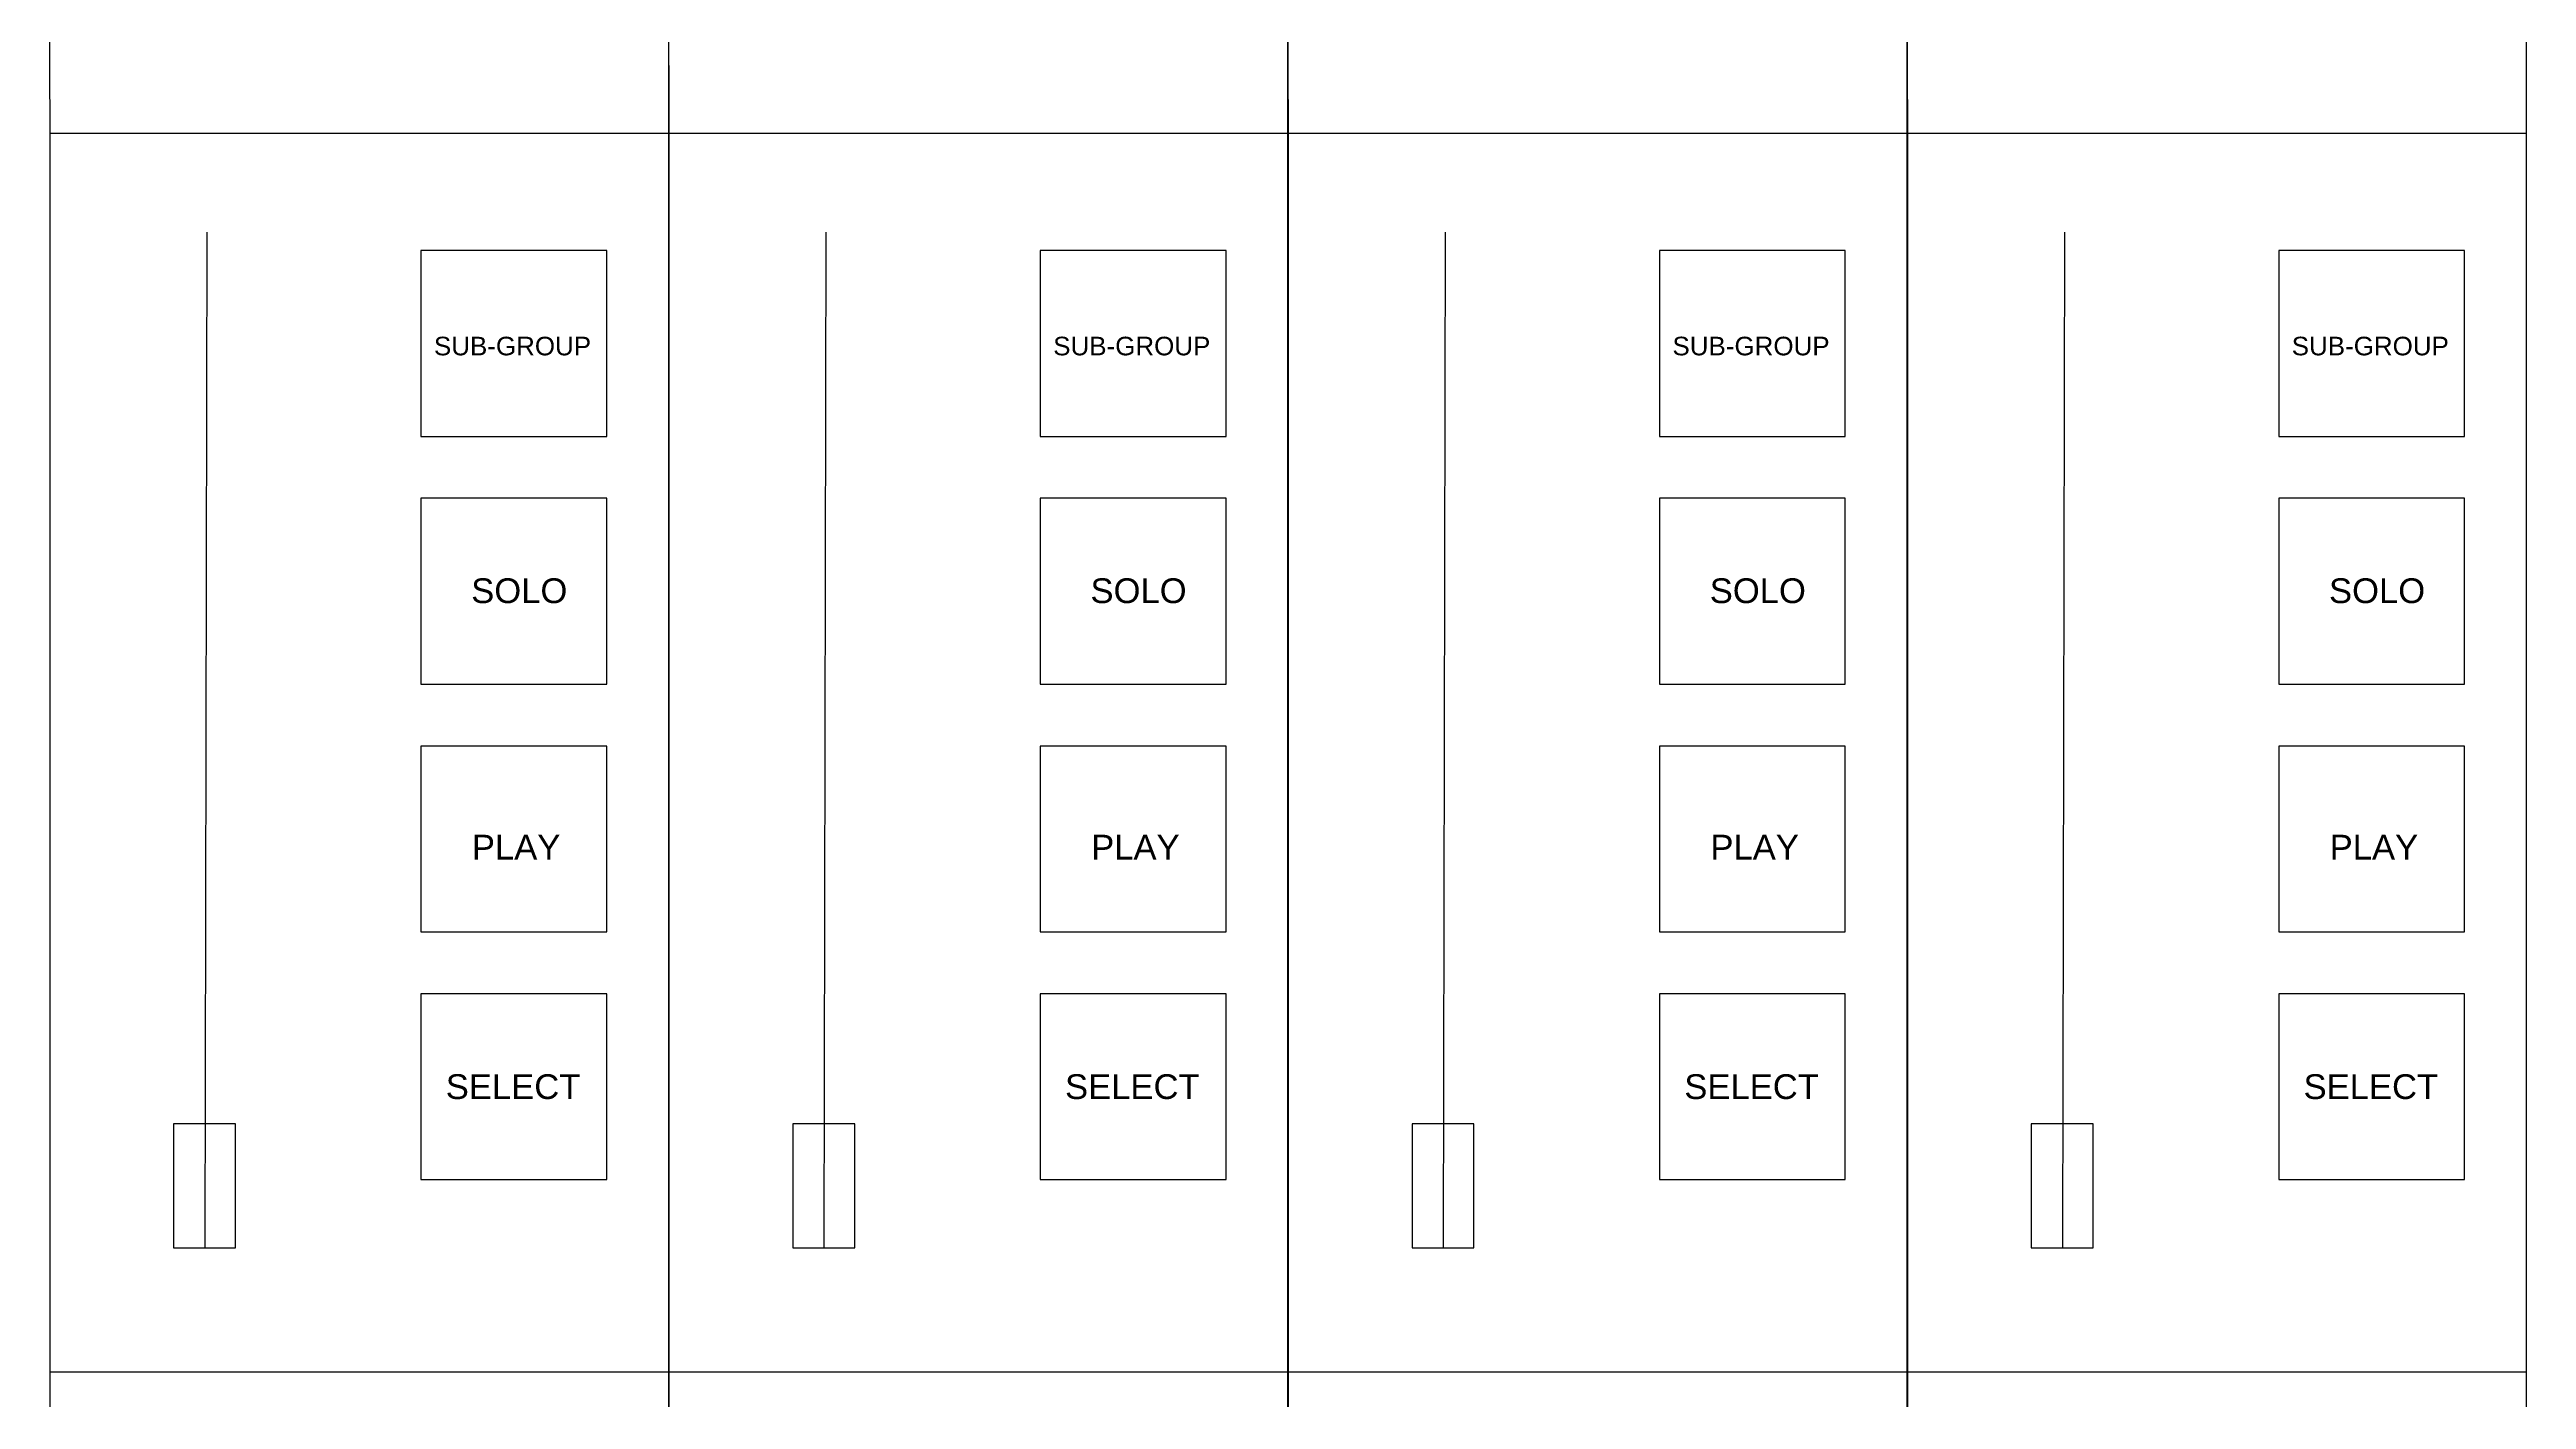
# Model space of a CAD drawing. Header units: inches. Extents: x 0 to 1600, y -1400 to 2600.
# Drawn here: x 1200.2 to 1600.2, y -945.5 to -727.5 of the extents above; entities that cross this region are included whole.
import ezdxf

# ---------------------------------------------------------------- set-up
doc = ezdxf.new("R2010")
doc.units = ezdxf.units.IN
doc.header["$MEASUREMENT"] = 0
doc.layers.get('0').update_dxf_attribs({"lineweight": 25, "true_color": 0xffffff})
doc.styles.add('textstyle32', font='')
doc.styles.add('textstyle33', font='')
doc.styles.add('textstyle35', font='')
doc.styles.add('textstyle36', font='')
doc.styles.add('textstyle368', font='')
doc.styles.add('textstyle370', font='')
doc.styles.add('textstyle371', font='')
doc.styles.add('textstyle383', font='')
doc.styles.add('textstyle385', font='')
doc.styles.add('textstyle386', font='')
doc.styles.add('textstyle396', font='')
doc.styles.add('textstyle399', font='')
doc.styles.add('textstyle401', font='')
doc.styles.add('textstyle402', font='')
doc.styles.add('textstyle412', font='')
doc.styles.add('textstyle415', font='')
doc.styles.get('textstyle32').set_extended_font_data('Liberation Sans')
doc.styles.get('textstyle33').set_extended_font_data('Liberation Sans')
doc.styles.get('textstyle35').set_extended_font_data('Liberation Sans')
doc.styles.get('textstyle36').set_extended_font_data('Liberation Sans')
doc.styles.get('textstyle368').set_extended_font_data('Liberation Sans')
doc.styles.get('textstyle370').set_extended_font_data('Liberation Sans')
doc.styles.get('textstyle371').set_extended_font_data('Liberation Sans')
doc.styles.get('textstyle383').set_extended_font_data('Liberation Sans')
doc.styles.get('textstyle385').set_extended_font_data('Liberation Sans')
doc.styles.get('textstyle386').set_extended_font_data('Liberation Sans')
doc.styles.get('textstyle396').set_extended_font_data('Liberation Sans')
doc.styles.get('textstyle399').set_extended_font_data('Liberation Sans')
doc.styles.get('textstyle401').set_extended_font_data('Liberation Sans')
doc.styles.get('textstyle402').set_extended_font_data('Liberation Sans')
doc.styles.get('textstyle412').set_extended_font_data('Liberation Sans')
doc.styles.get('textstyle415').set_extended_font_data('Liberation Sans')

msp = doc.modelspace()

# ---------------------------------------------------------------- linework, layer by layer
for p, q in [((1300.22, -1400), (1300.22, 1200)), ((1400.22, -1400), (1400.22, 1200)), ((1500.22, -1400), (1500.22, 1200)), ((1600.22, -1400), (1600.22, 1200)), ((1199.78, -633.67), (1200.26, -741.03)), ((1299.78, -633.67), (1300.26, -741.03)), ((1399.78, -633.67), (1400.26, -741.03)), ((1499.78, -633.67), (1500.26, -741.03)), ((1200.26, -741.03), (1250.26, -741.03)), ((1200.26, -741.03), (1200.26, -941.03)), ((1250.26, -741.03), (1300.22, -741.03)), ((1300.26, -741.03), (1350.26, -741.03)), ((1300.26, -741.03), (1300.26, -941.03)), ((1350.26, -741.03), (1400.22, -741.03)), ((1400.26, -741.03), (1450.26, -741.03)), ((1400.26, -741.03), (1400.26, -941.03)), ((1450.26, -741.03), (1500.22, -741.03)), ((1500.26, -741.03), (1550.26, -741.03)), ((1500.26, -741.03), (1500.26, -941.03)), ((1550.26, -741.03), (1600.22, -741.03)), ((1225.62, -757.03), (1225.29, -921.09)), ((1325.62, -757.03), (1325.29, -921.09)), ((1425.62, -757.03), (1425.29, -921.09)), ((1525.62, -757.03), (1525.29, -921.09)), ((1290.22, -760), (1260.22, -760)), ((1260.22, -760), (1260.22, -790)), ((1290.22, -790), (1290.22, -760)), ((1390.22, -760), (1360.22, -760)), ((1360.22, -760), (1360.22, -790)), ((1390.22, -790), (1390.22, -760)), ((1490.22, -760), (1460.22, -760)), ((1460.22, -760), (1460.22, -790)), ((1490.22, -790), (1490.22, -760)), ((1590.22, -760), (1560.22, -760)), ((1560.22, -760), (1560.22, -790)), ((1590.22, -790), (1590.22, -760)), ((1260.22, -790), (1290.22, -790)), ((1360.22, -790), (1390.22, -790)), ((1460.22, -790), (1490.22, -790)), ((1560.22, -790), (1590.22, -790)), ((1290.22, -800), (1260.22, -800)), ((1260.22, -800), (1260.22, -830)), ((1290.22, -830), (1290.22, -800)), ((1390.22, -800), (1360.22, -800)), ((1360.22, -800), (1360.22, -830)), ((1390.22, -830), (1390.22, -800)), ((1490.22, -800), (1460.22, -800)), ((1460.22, -800), (1460.22, -830)), ((1490.22, -830), (1490.22, -800)), ((1590.22, -800), (1560.22, -800)), ((1560.22, -800), (1560.22, -830)), ((1590.22, -830), (1590.22, -800)), ((1260.22, -830), (1290.22, -830)), ((1360.22, -830), (1390.22, -830)), ((1460.22, -830), (1490.22, -830)), ((1560.22, -830), (1590.22, -830)), ((1290.22, -840), (1260.22, -840)), ((1260.22, -840), (1260.22, -870)), ((1290.22, -870), (1290.22, -840)), ((1390.22, -840), (1360.22, -840)), ((1360.22, -840), (1360.22, -870)), ((1390.22, -870), (1390.22, -840)), ((1490.22, -840), (1460.22, -840)), ((1460.22, -840), (1460.22, -870)), ((1490.22, -870), (1490.22, -840)), ((1590.22, -840), (1560.22, -840)), ((1560.22, -840), (1560.22, -870)), ((1590.22, -870), (1590.22, -840)), ((1260.22, -870), (1290.22, -870)), ((1360.22, -870), (1390.22, -870)), ((1460.22, -870), (1490.22, -870)), ((1560.22, -870), (1590.22, -870)), ((1260.22, -880), (1260.22, -910)), ((1290.22, -880), (1260.22, -880)), ((1290.22, -910), (1290.22, -880)), ((1360.22, -880), (1360.22, -910)), ((1390.22, -880), (1360.22, -880)), ((1390.22, -910), (1390.22, -880)), ((1460.22, -880), (1460.22, -910)), ((1490.22, -880), (1460.22, -880)), ((1490.22, -910), (1490.22, -880)), ((1560.22, -880), (1560.22, -910)), ((1590.22, -880), (1560.22, -880)), ((1590.22, -910), (1590.22, -880)), ((1230.26, -901.03), (1220.26, -901.03)), ((1220.26, -901.03), (1220.26, -911.03)), ((1230.26, -921.03), (1230.26, -901.03)), ((1330.26, -901.03), (1320.26, -901.03)), ((1320.26, -901.03), (1320.26, -911.03)), ((1330.26, -921.03), (1330.26, -901.03)), ((1430.26, -901.03), (1420.26, -901.03)), ((1420.26, -901.03), (1420.26, -911.03)), ((1430.26, -921.03), (1430.26, -901.03)), ((1530.26, -901.03), (1520.26, -901.03)), ((1520.26, -901.03), (1520.26, -911.03)), ((1530.26, -921.03), (1530.26, -901.03)), ((1220.26, -911.03), (1220.26, -921.03)), ((1260.22, -910), (1290.22, -910)), ((1320.26, -911.03), (1320.26, -921.03)), ((1360.22, -910), (1390.22, -910)), ((1420.26, -911.03), (1420.26, -921.03)), ((1460.22, -910), (1490.22, -910)), ((1520.26, -911.03), (1520.26, -921.03)), ((1560.22, -910), (1590.22, -910)), ((1220.26, -921.03), (1230.26, -921.03)), ((1320.26, -921.03), (1330.26, -921.03)), ((1420.26, -921.03), (1430.26, -921.03)), ((1520.26, -921.03), (1530.26, -921.03)), ((1200.26, -941.03), (1250.26, -941.03)), ((1200.26, -941.03), (1200.26, -1221.03)), ((1250.26, -941.03), (1250.26, -941.03)), ((1250.26, -941.03), (1300.22, -941.03)), ((1300.26, -941.03), (1350.26, -941.03)), ((1300.26, -941.03), (1300.26, -1221.03)), ((1350.26, -941.03), (1350.26, -941.03)), ((1350.26, -941.03), (1400.22, -941.03)), ((1400.26, -941.03), (1450.26, -941.03)), ((1400.26, -941.03), (1400.26, -1221.03)), ((1450.26, -941.03), (1450.26, -941.03)), ((1450.26, -941.03), (1500.22, -941.03)), ((1500.26, -941.03), (1550.26, -941.03)), ((1500.26, -941.03), (1500.26, -1221.03)), ((1550.26, -941.03), (1550.26, -941.03)), ((1550.26, -941.03), (1600.22, -941.03))]:
    msp.add_line(p, q)

# ---------------------------------------------------------------- texts
at = {"char_height": 1, "attachment_point": 1}
for s, insert, style in [('\\C2;\\H3;SUB-GROUP', (1262.31, -773.91), 'textstyle399'), ('\\C2;\\H3;SUB-GROUP', (1362.31, -773.91), 'textstyle402'), ('\\C2;\\H3;SUB-GROUP', (1462.31, -773.91), 'textstyle401'), ('\\C2;\\H3;SUB-GROUP', (1562.31, -773.91), 'textstyle415'), ('\\C6;\\H4;SOLO', (1268.33, -812.92), 'textstyle383'), ('\\C6;\\H4;SOLO', (1368.33, -812.92), 'textstyle386'), ('\\C6;\\H4;SOLO', (1468.33, -812.92), 'textstyle385'), ('\\C6;\\H4;SOLO', (1568.33, -812.92), 'textstyle412'), ('\\C7;\\H4;PLAY', (1268.44, -854.33), 'textstyle33'), ('\\C7;\\H4;PLAY', (1368.44, -854.33), 'textstyle36'), ('\\C7;\\H4;PLAY', (1468.44, -854.33), 'textstyle35'), ('\\C7;\\H4;PLAY', (1568.44, -854.33), 'textstyle32'), ('\\C4;\\H4;SELECT', (1264.22, -893), 'textstyle368'), ('\\C4;\\H4;SELECT', (1364.22, -893), 'textstyle371'), ('\\C4;\\H4;SELECT', (1464.22, -893), 'textstyle370'), ('\\C4;\\H4;SELECT', (1564.22, -893), 'textstyle396')]:
    msp.add_mtext(s, dxfattribs=dict(at, insert=insert, style=style))

doc.saveas('drawing.dxf')
